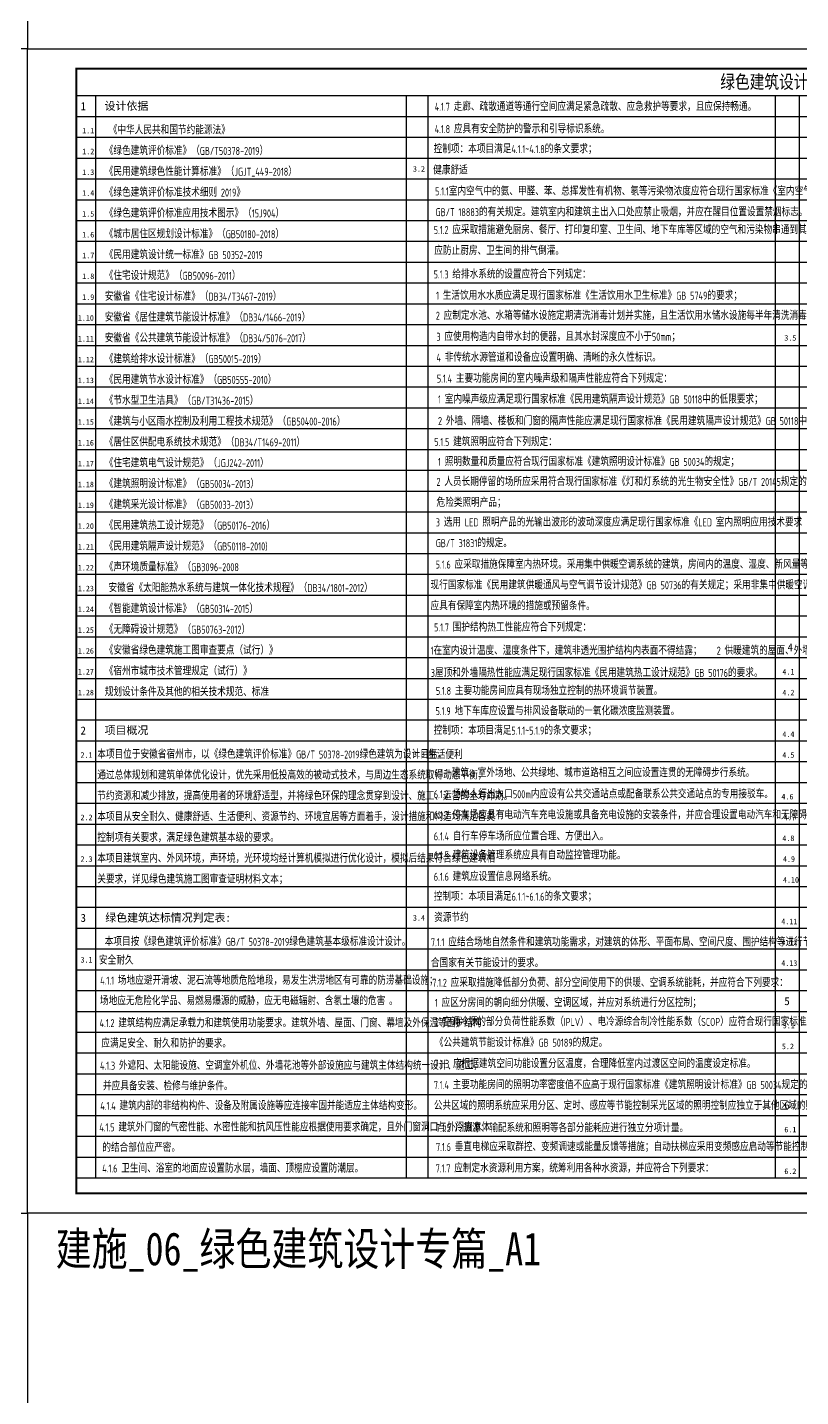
# Model space of a CAD drawing. Extents: x 27938 to 725830, y -209821 to 1628073.
# Drawn here: x 260214 to 299667, y 835017 to 904883 of the extents above; entities that cross this region are included whole.
import ezdxf

# ---------------------------------------------------------------- set-up
doc = ezdxf.new("R2010")
doc.units = 0
doc.header["$LTSCALE"] = 1000
doc.header["$MEASUREMENT"] = 0
doc.layers.add('cr-说明', color=15, linetype='Continuous', lineweight=13)
for name, color, linetype in [('Defpoint', 7, 'Continuous'), ('FLOR-OTLN', 31, 'Continuous'), ('text', 7, 'Continuous'), ('图框', 140, 'Continuous'), ('导图字', 7, 'Continuous')]:
    doc.layers.add(name, color=color, linetype=linetype)
doc.layers.add('yichutu', color=7, linetype='Continuous', true_color=0xffffff, plot=False)
doc.styles.add('_TCH_LABEL', font='')
doc.styles.add('AADRI_ST', font='stedi.shx', dxfattribs={"width": 0.7, "bigfont": 'hztxt.shx'})
doc.styles.add('HT', font='')
doc.styles.add('黑体', font='')
doc.styles.get('_TCH_LABEL').set_extended_font_data('SimHei')
doc.styles.get('HT').set_extended_font_data('SimHei')
doc.styles.get('黑体').set_extended_font_data('SimHei')

# ---------------------------------------------------------------- blocks, each defined once
blk = doc.blocks.new('TK')
at = {"layer": '图框'}
blk.add_lwpolyline([(465375, 548714), (549475, 548714), (549475, 489314), (465375, 489314)], close=True, dxfattribs=at)
blk.add_lwpolyline([(465375, 548714), (549475, 548714), (549475, 489314), (465375, 489314)], close=True, dxfattribs=at)
at = {"layer": '图框', "const_width": 100}
blk.add_lwpolyline([(548475, 490314), (548475, 547714), (467875, 547714), (467875, 490314)], close=True, dxfattribs=at)
blk = doc.blocks.new('yct-841-594-84100-59399.9999999999-100-1000.0')
at = {"layer": 'yichutu', "color": 7, "true_color": 0xffffff}
blk.add_lwpolyline([(0, 0), (0, 59400), (84100, 59400), (84100, 0)], close=True, dxfattribs=at)
at = {"layer": 'yichutu', "color": 7, "true_color": 0xffffff, "style": '_TCH_LABEL'}
blk.add_text('A1 1:100', height=3000, dxfattribs=at).set_placement((0, 61400))

msp = doc.modelspace()

# ---------------------------------------------------------------- linework, layer by layer
at = {"layer": 'Defpoint', "color": 252}
for p, q in [((336319, 901384.2), (262714.1, 901384.2)), ((262714.1, 901384.2), (262714.1, 846161.6)), ((263700.4, 846161.6), (263700.4, 901384.2)), ((279564.8, 846161.6), (279564.8, 901384.2)), ((280661.8, 846161.6), (280661.8, 901384.2)), ((298388.6, 846161.6), (298388.6, 901384.2)), ((299611.5, 846161.6), (299611.5, 901384.2)), ((336319, 900322.2), (262714.1, 900322.2)), ((336319, 900322.2), (262714.1, 900322.2)), ((336319, 899260.2), (262714.1, 899260.2)), ((336319, 898198.2), (262714.1, 898198.2)), ((336319, 897136.3), (262714.1, 897136.3)), ((336319, 896074.3), (262714.1, 896074.3)), ((336319, 895012.3), (262714.1, 895012.3)), ((336319, 893950.4), (262714.1, 893950.4)), ((336319, 892888.4), (262714.1, 892888.4)), ((336319, 891826.4), (262714.1, 891826.4)), ((336319, 890764.4), (262714.1, 890764.4)), ((336319, 889702.5), (262714.1, 889702.5)), ((336319, 888640.5), (262714.1, 888640.5)), ((336319, 887578.5), (262714.1, 887578.5)), ((336319, 886516.5), (262714.1, 886516.5)), ((336319, 885454.6), (262714.1, 885454.6)), ((336319, 884392.6), (262714.1, 884392.6)), ((336319, 883330.6), (262714.1, 883330.6)), ((336319, 883330.6), (262714.1, 883330.6)), ((336319, 882268.7), (262714.1, 882268.7)), ((336319, 881206.7), (262714.1, 881206.7)), ((336319, 880144.7), (262714.1, 880144.7)), ((336319, 879082.7), (262714.1, 879082.7)), ((336319, 878020.8), (262714.1, 878020.8)), ((336319, 876958.8), (262714.1, 876958.8)), ((336319, 875896.8), (262714.1, 875896.8)), ((336319, 874834.9), (262714.1, 874834.9)), ((336319, 873772.9), (262714.1, 873772.9)), ((336319, 872710.9), (262714.1, 872710.9)), ((336319, 871648.9), (262714.1, 871648.9)), ((336319, 870587), (262714.1, 870587)), ((336319, 869525), (262714.1, 869525)), ((336319, 868463), (262714.1, 868463)), ((336319, 867401), (262714.1, 867401)), ((336319, 866339.1), (262714.1, 866339.1)), ((336319, 865277.1), (262714.1, 865277.1)), ((336319, 864215.1), (262714.1, 864215.1)), ((336319, 863153.2), (262714.1, 863153.2)), ((336319, 862091.2), (262714.1, 862091.2)), ((336319, 861029.2), (262714.1, 861029.2)), ((336319, 859967.2), (262714.1, 859967.2)), ((336319, 858905.3), (262714.1, 858905.3)), ((336319, 857843.3), (262714.1, 857843.3)), ((336319, 856781.3), (262714.1, 856781.3)), ((336319, 855719.3), (262714.1, 855719.3)), ((336319, 854657.4), (262714.1, 854657.4)), ((336319, 853595.4), (262714.1, 853595.4)), ((336319, 852533.4), (262714.1, 852533.4)), ((336319, 851471.5), (262714.1, 851471.5)), ((336319, 850409.5), (262714.1, 850409.5)), ((336319, 849347.5), (262714.1, 849347.5)), ((336319, 848285.5), (262714.1, 848285.5)), ((336319, 847223.6), (262714.1, 847223.6)), ((336319, 846161.6), (262714.1, 846161.6))]:
    msp.add_line(p, q, dxfattribs=at)
at = {"layer": 'text', "color": 2}
msp.add_lwpolyline([(260214.1, 826573.7), (229214.1, 826573.7), (229214.1, 844382.1), (260214.1, 844382.1)], close=True, dxfattribs=at)
at = {"layer": '图框', "color": 2}
msp.add_lwpolyline([(260214.1, 903782.1), (229214.1, 903782.1), (229214.1, 921782.1), (260214.1, 921782.1)], close=True, dxfattribs=at)

# ---------------------------------------------------------------- block references
msp.add_blockref('TK', (-205160.9, 355068.4))
at = {"layer": 'yichutu'}
msp.add_blockref('yct-841-594-84100-59399.9999999999-100-1000.0', (260214.1, 844382.1), dxfattribs=at)

# ---------------------------------------------------------------- texts
at = {"layer": 'cr-说明', "style": 'HT', "width": 0.8}
msp.add_text(' 绿色建筑设计说明专篇', height=686.198, dxfattribs=at).set_placement((295195.9, 901764.2))
at = {"layer": 'cr-说明', "style": 'HT'}
for s, height, p in [('1', 408.5, (262924.8, 900658.3)), ('设计依据', 408.45, (264155.3, 900671)), ('1.1', 285.92, (263014.8, 899473.7)), ('1.2', 285.92, (263014.8, 898411.7)), ('3.2', 285.92, (279886.8, 897518.4)), ('1.3', 285.92, (263014.8, 897349.7)), ('1.4', 285.92, (263014.8, 896287.8)), ('1.5', 285.92, (263014.8, 895225.8)), ('1.6', 285.92, (263014.8, 894163.8)), ('1.7', 285.92, (263014.8, 893101.8)), ('1.8', 285.92, (263014.8, 892039.9)), ('1.9', 285.92, (263014.8, 890977.9)), ('1.10', 285.92, (262790.7, 889915.9)), ('1.11', 285.92, (262790.7, 888854)), ('3.5', 285.92, (298836.5, 888896.7)), ('1.12', 285.92, (262790.7, 887792)), ('1.13', 285.92, (262790.7, 886730)), ('1.14', 285.92, (262790.7, 885668)), ('1.15', 285.92, (262790.7, 884606.1)), ('1.16', 285.92, (262790.7, 883544.1)), ('1.17', 285.92, (262790.7, 882482.1)), ('1.18', 285.92, (262790.7, 881420.1)), ('1.19', 285.92, (262790.7, 880358.2)), ('1.20', 285.92, (262790.7, 879296.2)), ('1.21', 285.92, (262790.7, 878234.2)), ('1.22', 285.92, (262790.7, 877172.3)), ('1.23', 285.92, (262790.7, 876110.3)), ('1.24', 285.92, (262790.7, 875048.3)), ('1.25', 285.92, (262790.7, 873986.3)), ('4', 408.5, (299001.8, 873047)), ('1.26', 285.92, (262790.7, 872924.4)), ('1.27', 285.92, (262790.7, 871862.4)), ('4.1', 285.92, (298738.5, 871862.4)), ('1.28', 285.92, (262790.7, 870800.4)), ('4.2', 285.92, (298738.5, 870800.4)), ('2', 408.5, (262924.8, 868799.1)), ('项目概况', 408.45, (264155.3, 868811.8)), ('4.4', 285.92, (298738.5, 868676.5)), ('2.1', 285.92, (262925.4, 867614.5)), ('3.3', 285.92, (279886.8, 867657.3)), ('4.5', 285.92, (298738.5, 867614.5)), ('4.6', 285.92, (298688.7, 865490.6)), ('2.2', 285.92, (262925.4, 864428.6)), ('4.7', 285.92, (298805.6, 864428.6)), ('4.8', 285.92, (298736, 863366.6)), ('2.3', 285.92, (262925.4, 862304.6)), ('4.9', 285.92, (298767, 862304.6)), ('4.10', 285.92, (298767, 861242.7)), ('3', 408.5, (262924.8, 859241.4)), (' 绿色建筑达标情况判定表:', 408.451, (263912.5, 859254.1)), ('3.4', 285.92, (279886.8, 859302.2)), ('4.11', 285.92, (298682.5, 859118.7)), ('4.12', 285.92, (298682.5, 858056.8)), ('3.1', 285.92, (262925.4, 857163.4)), ('4.13', 285.92, (298682.5, 856994.8)), ('5', 408.5, (298836, 854993.5)), ('5.1', 285.92, (298756.3, 853808.9)), ('5.2', 285.92, (298713.9, 852746.9)), ('6', 408.5, (298836, 849683.6)), ('6.1', 285.92, (298836.5, 848499)), ('6.2', 285.92, (298836.5, 846375.1))]:
    msp.add_text(s, height=height, dxfattribs=at).set_placement(p)
at = {"layer": 'FLOR-OTLN', "color": 4, "style": 'AADRI_ST', "width": 0.8}
for s, height, p in [('4.1.7 走廊、疏散通道等通行空间应满足紧急疏散、应急救护等要求，且应保持畅通。', 408.451, (281000.7, 900626)), ('《中华人民共和国节约能源法》', 408.451, (264367.5, 899435.5)), ('4.1.8 应具有安全防护的警示和引导标识系统。', 408.451, (280997.2, 899487.9)), ('《绿色建筑评价标准》（GB/T50378-2019）', 408.451, (264162, 898373.5)), ('健康舒适', 408.45, (280919.8, 897385.2)), ('《民用建筑绿色性能计算标准》（JGJT_449-2018）', 408.451, (264162, 897311.5)), ('《绿色建筑评价标准技术细则 2019》', 408.451, (264162, 896249.6)), ('5.1.1室内空气中的氨、甲醛、苯、总挥发性有机物、氡等污染物浓度应符合现行国家标准《室内空气质量标准》', 408.451, (281013.9, 896311.4)), ('GB/T 18883的有关规定。建筑室内和建筑主出入口处应禁止吸烟，并应在醒目位置设置禁烟标志。', 408.451, (281042.7, 895249.4)), ('《绿色建筑评价标准应用技术图示》（15J904）', 408.451, (264162, 895187.6)), ('《城市居住区规划设计标准》（GB50180-2018）', 408.451, (264162, 894125.6)), ('5.1.2 应采取措施避免厨房、餐厅、打印复印室、卫生间、地下车库等区域的空气和污染物串通到其他空间；', 408.451, (280946.5, 894340.1)), ('应防止厨房、卫生间的排气倒灌。', 408.451, (280975.4, 893278.2)), ('《民用建筑设计统一标准》GB 50352-2019', 408.451, (264162, 893063.6)), ('《住宅设计规范》（GB50096-2011）', 408.451, (264162, 892001.7)), ('5.1.3 给排水系统的设置应符合下列规定：  ', 408.451, (280940.7, 892072.3)), ('安徽省《住宅设计标准》（DB34/T3467-2019）', 408.451, (264162, 890939.7)), (' 1 生活饮用水水质应满足现行国家标准《生活饮用水卫生标准》GB 5749的要求； ', 408.451, (280873.1, 890988)), ('安徽省《居住建筑节能设计标准》（DB34/1466-2019）', 408.451, (264162, 889877.7)), ('2 应制定水池、水箱等储水设施定期清洗消毒计划并实施，且生活饮用水储水设施每半年清洗消毒应不少于1次；', 408.451, (281054.1, 889966.6)), ('安徽省《公共建筑节能设计标准》（DB34/5076-2017）', 408.451, (264162, 888815.7)), ('3 应使用构造内自带水封的便器，且其水封深度应不小于50mm；', 408.451, (281087.6, 888891.7)), ('《建筑给排水设计标准》（GB50015-2019）', 408.451, (264162, 887753.8)), ('4 非传统水源管道和设备应设置明确、清晰的永久性标识。', 408.451, (281087.6, 887830.3)), ('《民用建筑节水设计标准》（GB50555-2010）', 408.451, (264162, 886691.8)), ('5.1.4 主要功能房间的室内噪声级和隔声性能应符合下列规定：', 408.451, (281105.3, 886757.5)), ('《节水型卫生洁具》（GB/T31436-2015）', 408.451, (264162, 885629.8)), ('1 室内噪声级应满足现行国家标准《民用建筑隔声设计规范》GB 50118中的低限要求；', 408.451, (281166.2, 885695.5)), ('《建筑与小区雨水控制及利用工程技术规范》（GB50400-2016）', 408.451, (264162, 884567.9)), ('2 外墙、隔墙、楼板和门窗的隔声性能应满足现行国家标准《民用建筑隔声设计规范》GB 50118中的低限要求。', 408.451, (281166.2, 884589.3)), ('《居住区供配电系统技术规范》（DB34/T1469-2011）', 408.451, (264162, 883505.9)), ('5.1.5 建筑照明应符合下列规定：', 408.451, (280972.3, 883522.8)), ('《住宅建筑电气设计规范》（JGJ242-2011）', 408.451, (264162, 882443.9)), ('1 照明数量和质量应符合现行国家标准《建筑照明设计标准》GB 50034的规定；', 408.451, (281164.6, 882508.5)), ('《建筑照明设计标准》（GB50034-2013）', 408.451, (264162, 881381.9)), ('2 人员长期停留的场所应采用符合现行国家标准《灯和灯系统的光生物安全性》GB/T 20145规定的', 408.451, (281087.2, 881487.4)), ('《建筑采光设计标准》（GB50033-2013）', 408.451, (264162, 880320)), ('危险类照明产品；', 408.45, (281087.2, 880425.4)), ('《民用建筑热工设计规范》（GB50176-2016）', 408.451, (264162, 879258)), ('3 选用 LED 照明产品的光输出波形的波动深度应满足现行国家标准《LED 室内照明应用技术要求', 408.451, (281052.7, 879421.1)), ('《民用建筑隔声设计规范》（GB50118-2010)', 408.451, (264162, 878196)), ('GB/T 31831的规定。', 408.451, (281052.7, 878359.2)), ('《声环境质量标准》（GB3096-2008', 408.451, (264162, 877134)), ('5.1.6 应采取措施保障室内热环境。采用集中供暖空调系统的建筑，房间内的温度、湿度、新风量等设计参数应符合', 408.451, (281044.6, 877268.2)), (' 安徽省《太阳能热水系统与建筑一体化技术规程》（DB34/1801-2012）', 408.451, (264162, 876072.1)), ('现行国家标准《民用建筑供暖通风与空气调节设计规范》GB 50736的有关规定；采用非集中供暖空调系统的建筑，', 408.451, (280784.8, 876213)), ('《智能建筑设计标准》（GB50314-2015）', 408.451, (264162, 875010.1)), ('应具有保障室内热环境的措施或预留条件。', 408.451, (280784.8, 875151.1)), ('《无障碍设计规范》（GB50763-2012）', 408.451, (264162, 873948.1)), ('5.1.7 围护结构热工性能应符合下列规定：', 408.451, (280961.4, 874061.7)), ('《安徽省绿色建筑施工图审查要点（试行）》', 408.451, (264162, 872886.2)), (' 1在室内设计温度、湿度条件下，建筑非透光围护结构内表面不得结露；    2 供暖建筑的屋面、外墙内部不应产生冷凝；', 408.451, (280595.1, 872873.5)), ('《宿州市城市技术管理规定（试行）》', 408.451, (264162, 871824.2)), (' 3屋顶和外墙隔热性能应满足现行国家标准《民用建筑热工设计规范》GB 50176的要求。', 408.451, (280604.7, 871739.9)), ('5.1.8 主要功能房间应具有现场独立控制的热环境调节装置。', 408.451, (281055.9, 870822.8)), ('规划设计条件及其他的相关技术规范、标准', 408.451, (264162, 870762.2)), ('5.1.9 地下车库应设置与排风设备联动的一氧化碳浓度监测装置。', 408.451, (281041, 869790.5)), ('本项目位于安徽省宿州市，以《绿色建筑评价标准》GB/T 50378-2019绿色建筑为设计目标，', 408.451, (263781.2, 867576.3)), ('生活便利', 408.45, (280661.9, 867562.9)), ('6.1.1 建筑、室外场地、公共绿地、城市道路相互之间应设置连贯的无障碍步行系统。', 408.451, (280976, 866637.8)), ('通过总体规划和建筑单体优化设计，优先采用低投高效的被动式技术，与周边生态系统取得动态平衡，', 408.451, (263781.2, 866514.3)), ('节约资源和减少排放，提高使用者的环境舒适型，并将绿色环保的理念贯穿到设计、施工、运营的全寿命期。', 408.451, (263781.2, 865452.4)), ('6.1.2 场地人行出入口500m内应设有公共交通站点或配备联系公共交通站点的专用接驳车。', 408.451, (280950.3, 865548.6)), ('6.1.3 停车场应具有电动汽车充电设施或具备充电设施的安装条件，并应合理设置电动汽车和无障碍汽车停车位。', 408.451, (280950.3, 864483.6)), ('6.1.4 自行车停车场所应位置合理、方便出入。', 408.451, (280950.3, 863399.6)), ('6.1.5 建筑设备管理系统应具有自动监控管理功能。', 408.451, (280950.3, 862431.3)), ('本项目建筑室内、外风环境，声环境，光环境均经计算机模拟进行优化设计，模拟后结果符合绿色建筑相', 408.451, (263781.2, 862266.4)), ('关要求，详见绿色建筑施工图审查证明材料文本；', 408.451, (263781.2, 861204.5)), ('6.1.6 建筑应设置信息网络系统。', 408.451, (280950.3, 861338.6)), ('资源节约', 408.45, (280969, 859245.8)), ('7.1.1 应结合场地自然条件和建筑功能需求，对建筑的体形、平面布局、空间尺度、围护结构等进行节能设计，且应符', 408.451, (280803.9, 857996.7)), ('安全耐久', 408.45, (263863.6, 857068.8, 0)), ('合国家有关节能设计的要求。', 408.451, (280803.9, 856934.7)), ('4.1.1 场地应避开滑坡、泥石流等地质危险地段，易发生洪涝地区有可靠的防涝基础设施；', 408.451, (263928.5, 856040, 0)), ('7.1.2 应采取措施降低部分负荷、部分空间使用下的供暖、空调系统能耗，并应符合下列要求：', 408.451, (280870.8, 855928.9)), ('场地应无危险化学品、易燃易爆源的威胁，应无电磁辐射、含氡土壤的危害 。', 408.451, (263918, 854998.7, 0)), ('1 应区分房间的朝向细分供暖、空调区域，并应对系统进行分区控制；', 408.451, (281005.8, 854908.9)), ('4.1.2 建筑结构应满足承载力和建筑使用功能要求。建筑外墙、屋面、门窗、幕墙及外保温等围护结构', 408.451, (263897.2, 853869.2)), ('2 空调冷源的部分负荷性能系数（IPLV）、电冷源综合制冷性能系数（SCOP）应符合现行国家标准', 408.451, (281005.8, 853931.7)), ('应满足安全、耐久和防护的要求。', 408.451, (263987.2, 852827.9)), ('《公共建筑节能设计标准》GB 50189的规定。', 408.451, (281005.8, 852869.8)), ('4.1.3 外遮阳、太阳能设施、空调室外机位、外墙花池等外部设施应与建筑主体结构统一设计、施工，', 408.451, (263921, 851697.8)), ('7.1.3 应根据建筑空间功能设置分区温度，合理降低室内过渡区空间的温度设定标准。', 408.451, (280981.4, 851793.4)), ('并应具备安装、检修与维护条件。', 408.451, (264071.3, 850656.6)), ('7.1.4 主要功能房间的照明功率密度值不应高于现行国家标准《建筑照明设计标准》GB 50034规定的现行值；', 408.451, (280951.3, 850713.5)), ('4.1.4 建筑内部的非结构构件、设备及附属设施等应连接牢固并能适应主体结构变形。', 408.451, (263935.7, 849646.8)), ('公共区域的照明系统应采用分区、定时、感应等节能控制采光区域的照明控制应独立于其他区域的照明控制。', 408.451, (280951.3, 849651.5)), ('4.1.5 建筑外门窗的气密性能、水密性能和抗风压性能应根据使用要求确定，且外门窗洞口与外门窗本体', 408.451, (263885.8, 848552.2)), ('7.1.5 冷热源、输配系统和照明等各部分能耗应进行独立分项计量。', 408.451, (281063.1, 848515.9)), ('的结合部位应严密。', 408.45, (264036.1, 847510.9)), ('7.1.6 垂直电梯应采取群控、变频调速或能量反馈等措施；自动扶梯应采用变频感应启动等节能控制措施。', 408.451, (281063.1, 847551.3)), ('4.1.6 卫生间、浴室的地面应设置防水层，墙面、顶棚应设置防潮层。', 408.451, (264032.1, 846451.9)), ('7.1.7 应制定水资源利用方案，统筹利用各种水资源，并应符合下列要求：', 408.451, (281046.5, 846459.5))]:
    msp.add_text(s, height=height, dxfattribs=at).set_placement(p)
at = {"layer": 'FLOR-OTLN', "color": 3, "style": 'AADRI_ST', "width": 0.8}
for s, p in [('控制项：本项目满足4.1.1~4.1.8的条文要求；', (280939.5, 898466.8, 0)), ('控制项：本项目满足5.1.1~5.1.9的条文要求；', (280939.9, 868796.1)), ('控制项：本项目满足6.1.1~6.1.6的条文要求；', (280950.3, 860323.1))]:
    msp.add_text(s, height=408.451, dxfattribs=at).set_placement(p)
at = {"layer": 'FLOR-OTLN', "color": 6, "style": 'AADRI_ST', "width": 0.8}
for s, p in [('本项目从安全耐久、健康舒适、生活便利、资源节约、环境宜居等方面着手，设计措施和构造均满足各类', (263781.2, 864390.4)), ('控制项有关要求，满足绿色建筑基本级的要求。', (263781.2, 863328.4)), ('本项目按《绿色建筑评价标准》GB/T 50378-2019绿色建筑基本级标准设计设计。', (264162, 858018.5))]:
    msp.add_text(s, height=408.451, dxfattribs=at).set_placement(p)
at = {"layer": '导图字', "color": 1, "style": '黑体', "width": 0.8}
msp.add_text('建施_06_绿色建筑设计专篇_A1', height=1682.363, dxfattribs=at).set_placement((261657.3, 841718.6))

doc.saveas('drawing.dxf')
